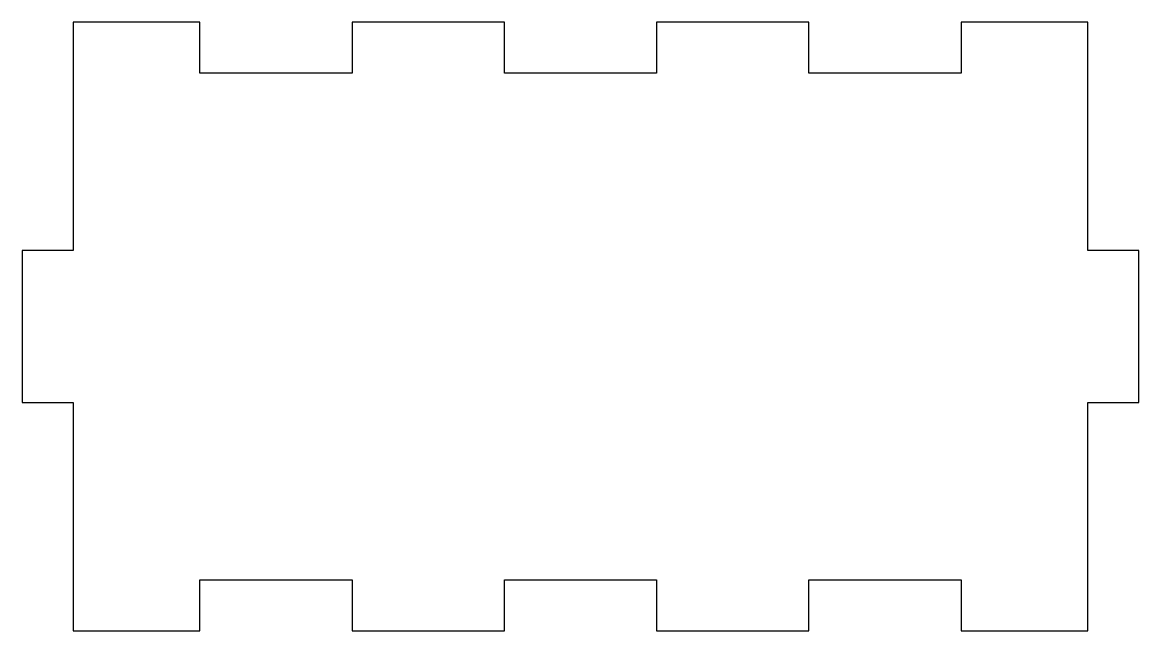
# Model space of a CAD drawing. Header units: millimetres. Extents: x -55 to 55, y -30 to 30.
import ezdxf

# ---------------------------------------------------------------- set-up
doc = ezdxf.new("R2010")
doc.units = ezdxf.units.MM
doc.layers.get('0').update_dxf_attribs({"linetype": 'CONTINUOUS'})

msp = doc.modelspace()

# ---------------------------------------------------------------- linework, layer by layer
msp.add_lwpolyline([(-22.5, 30), (-22.5, 25), (-37.5, 25), (-37.5, 30), (-50, 30), (-50, 7.5), (-55, 7.5), (-55, -7.5), (-50, -7.5), (-50, -30), (-37.5, -30), (-37.5, -25), (-22.5, -25), (-22.5, -30), (-7.5, -30), (-7.5, -25), (7.5, -25), (7.5, -30), (22.5, -30), (22.5, -25), (37.5, -25), (37.5, -30), (50, -30), (50, -7.5), (55, -7.5), (55, 7.5), (50, 7.5), (50, 30), (37.5, 30), (37.5, 25), (22.5, 25), (22.5, 30), (7.5, 30), (7.5, 25), (-7.5, 25), (-7.5, 30)], close=True)

doc.saveas('drawing.dxf')
